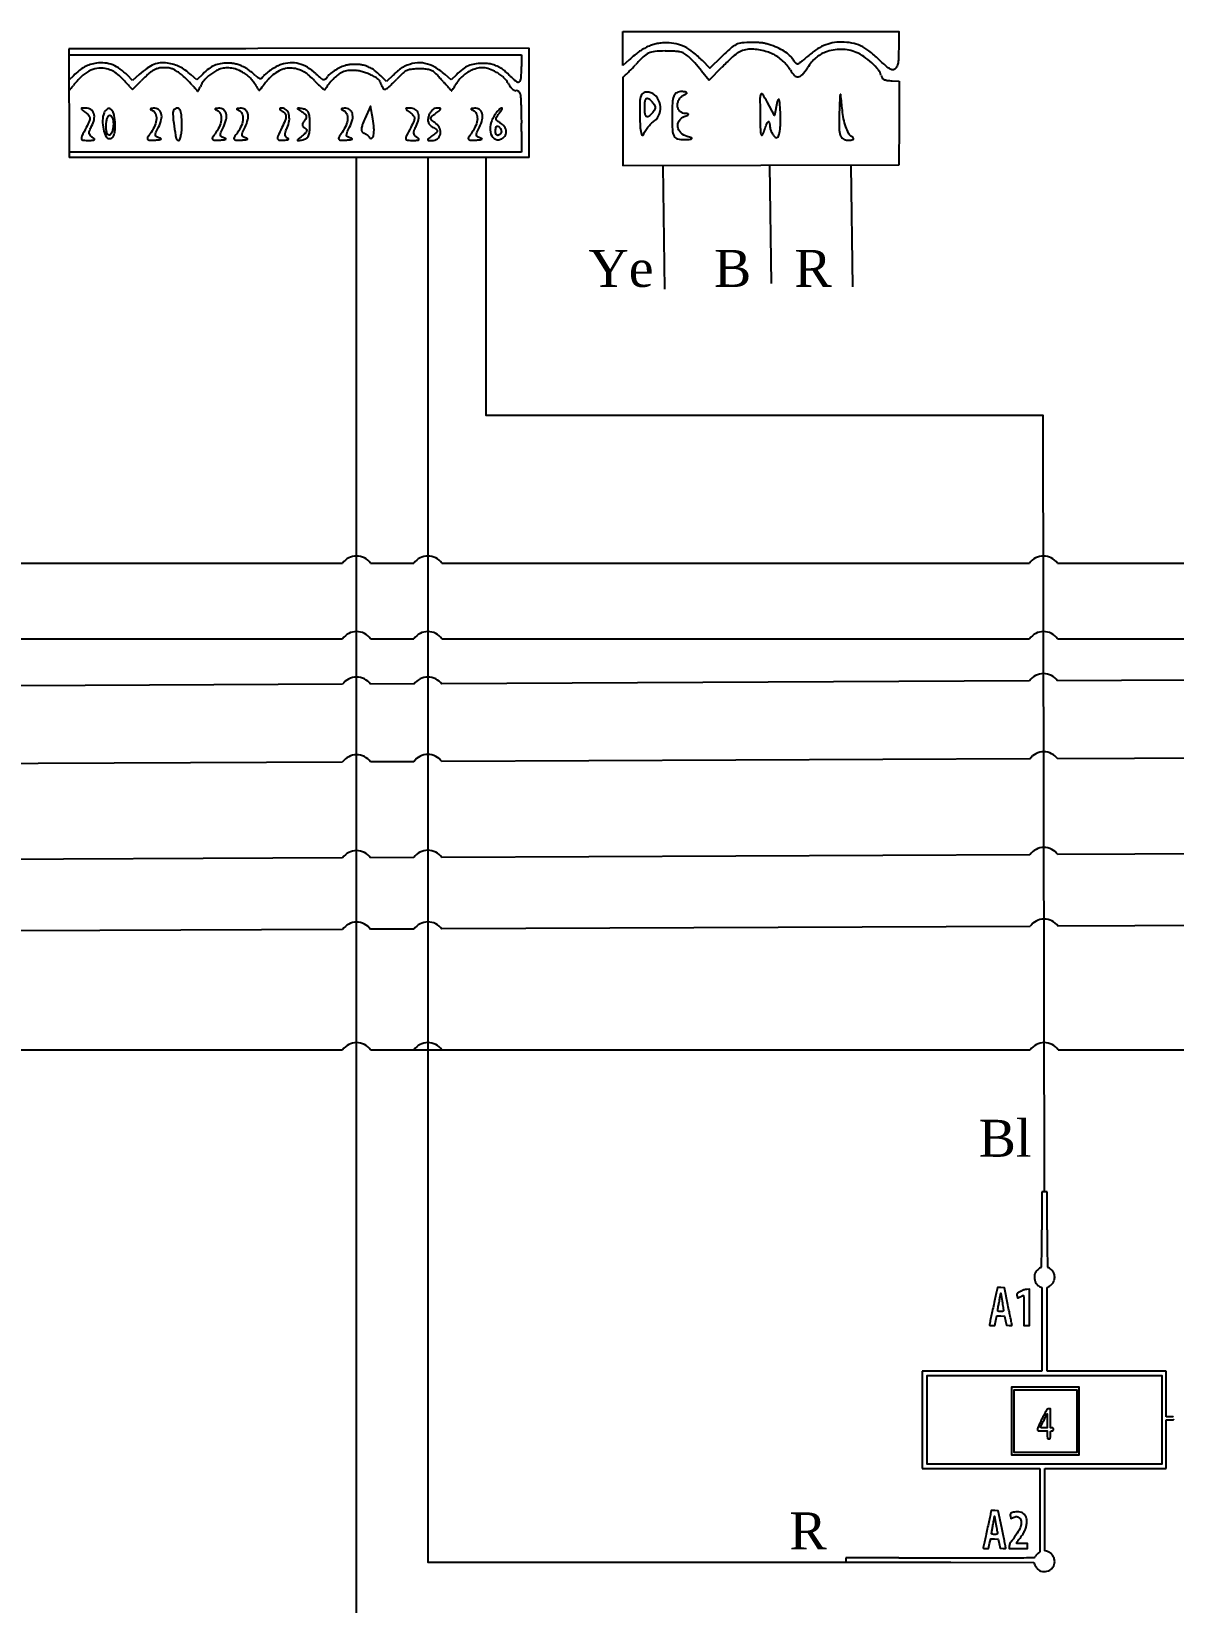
# Model space of a CAD drawing. Extents: x 8694 to 20248, y -4045 to 2404.
# Drawn here: x 11478 to 13333, y -762 to 1789 of the extents above; entities that cross this region are included whole.
import ezdxf

# ---------------------------------------------------------------- set-up
doc = ezdxf.new("R2010")
doc.units = 0
doc.header["$MEASUREMENT"] = 0
doc.styles.get("Standard").update_dxf_attribs({"font": 'romantic.ttf'})

msp = doc.modelspace()

# ---------------------------------------------------------------- linework, layer by layer
for p, q in [((12286.3, 1761.8), (11845.5, 1761.2)), ((12286.3, 1660.7), (12286.3, 1761.8)), ((11538.9, 1751.4), (12273.8, 1751.2)), ((12273.8, 1751.2), (12273.7, 1732.1)), ((11546.3, 1717.3), (11538.9, 1709.8)), ((11641.9, 1709.7), (11633.8, 1718)), ((11652.6, 1719), (11641.9, 1709.7)), ((11746.4, 1710.5), (11737.4, 1718.5)), ((11756.1, 1719.9), (11746.4, 1710.5)), ((12054.4, 1707.6), (12045.1, 1716.9)), ((12065.2, 1718), (12054.4, 1707.6)), ((12159.4, 1710.4), (12149.6, 1719.1)), ((12168.1, 1718.9), (12159.4, 1710.4)), ((12566.1, 1725.2), (12578.5, 1709.8)), ((12578.5, 1709.8), (12599.3, 1731)), ((11636.8, 1700.4), (11641.8, 1694.6)), ((11641.8, 1694.6), (11656.3, 1709)), ((12875.6, 1708.9), (12887.2, 1708.3)), ((12887.2, 1708.3), (12886.9, 1640)), ((12286.3, 1584.3), (12286.3, 1660.7)), ((12886.9, 1640), (12886.5, 1571.8)), ((12274, 1626.6), (12273.8, 1593.2)), ((12273.8, 1593.2), (11538.9, 1593.2)), ((12886.5, 1571.8), (12438.5, 1570.9)), ((13123.2, -95.2), (13118.7, -95.2)), ((13118.7, -95.2), (13118.7, -156.7)), ((13127.7, -95.2), (13123.2, -95.2)), ((13127.7, -156.7), (13127.7, -95.2)), ((13115.2, -248.6), (13118.7, -250.3)), ((13118.7, -250.3), (13118.7, -318.2)), ((13127.7, -250.5), (13131.4, -248.1)), ((13127.7, -318.4), (13127.7, -250.5)), ((13118.7, -318.2), (13118.7, -386.2)), ((13127.7, -386.2), (13127.7, -318.4)), ((13021.7, -386.2), (12924.7, -386.2)), ((12924.7, -386.2), (12924.7, -465.2)), ((13118.7, -386.2), (13021.7, -386.2)), ((13224.2, -386.2), (13127.7, -386.2)), ((13320.7, -386.2), (13224.2, -386.2)), ((13320.7, -423.2), (13320.7, -386.2)), ((13320.7, -460.2), (13320.7, -423.2)), ((12924.7, -465.2), (12924.7, -544.2)), ((13327.2, -460.2), (13320.7, -460.2)), ((13320.7, -504.7), (13320.7, -465.2)), ((13320.7, -465.2), (13327.2, -465.2)), ((13320.7, -544.2), (13320.7, -504.7)), ((12924.7, -544.2), (13020.2, -544.2)), ((13020.2, -544.2), (13115.7, -544.2)), ((13115.7, -544.2), (13115.7, -611.7)), ((13123.7, -611.1), (13123.7, -544.2)), ((13123.7, -544.2), (13222.2, -544.2)), ((13222.2, -544.2), (13320.7, -544.2)), ((13115.7, -611.7), (13115.7, -679.3)), ((13123.7, -677.9), (13123.7, -611.1)), ((13115.7, -679.3), (13112.3, -682.3)), ((13126.5, -678.5), (13123.7, -677.9)), ((12825.3, -689.2), (12800.5, -689.2)), ((12800.5, -689.2), (12800.5, -692.7)), ((12800.5, -692.7), (12800.5, -696.2)), ((12800.5, -696.2), (12825.3, -696.2)), ((12825.3, -696.2), (12970.9, -696.4)), ((12970.9, -696.4), (13106.1, -696.7)), ((13106.1, -696.7), (13107.1, -700.1))]:
    msp.add_line(p, q)
at = {"color": 2, "linetype": 'Continuous'}
msp.add_line((12503.2, 1571), (12505.8, 1370.9), dxfattribs=at)
at = {"color": 250, "linetype": 'Continuous'}
msp.add_line((12676.5, 1571.4), (12679, 1379.9), dxfattribs=at)
at = {"color": 1, "linetype": 'Continuous'}
msp.add_line((12808.7, 1571.6), (12811.6, 1374.6), dxfattribs=at)
msp.add_lwpolyline([(12438.2, 1789.2), (12886.5, 1789), (12886.4, 1763.6, -0.00367), (12886.2, 1750.5, -0.014019), (12885.8, 1742.3, -0.022124), (12885.2, 1736.8, -0.059319), (12884, 1733, -0.125809), (12880.1, 1727.8, -0.258025), (12875.1, 1727, -0.093465), (12867.8, 1731.2, -0.011703), (12854.2, 1743.6, 0.025006), (12838.1, 1757.5, 0.056387), (12824.3, 1765.9, 0.064879), (12810.3, 1770.3, 0.043908), (12793.6, 1771.8, 0.048158), (12778.6, 1770.4, 0.055053), (12764.8, 1766.1, 0.049938), (12751.2, 1758.5, 0.03039), (12736.8, 1747.1, -0.009789), (12732, 1742.9, -0.013716), (12727.4, 1739.3, -0.009986), (12723.6, 1736.6, -0.150684), (12722, 1736.1, -0.149939), (12720.7, 1736.5, -0.046721), (12719, 1737.9, -0.037753), (12717.2, 1740, -0.021551), (12715.4, 1742.7, 0.069164), (12709.3, 1750.1, 0.04495), (12700.5, 1756.9, 0.038668), (12689.1, 1762.8, 0.026121), (12675.4, 1767.9, 0.019496), (12669.3, 1769.6, 0.028043), (12663.7, 1770.6, 0.021661), (12657.1, 1771, 0.006876), (12647.3, 1771.2, 0.023662), (12631.7, 1770.4, 0.08977), (12622.4, 1767.8, 0.070187), (12613.5, 1761.8, 0.010962), (12597.9, 1747.2), (12579.8, 1729.3), (12567.5, 1741.7, 0.027052), (12552.3, 1755.4, 0.053798), (12538.8, 1764.2, 0.06294), (12525.1, 1769, 0.05372), (12510, 1770.6, 0.019588), (12500.3, 1770.2, 0.033742), (12492.3, 1769.1, 0.035871), (12484.9, 1766.9, 0.02596), (12477, 1763.5, 0.016991), (12470, 1759.7, 0.024799), (12464.1, 1755.9, 0.019221), (12457.7, 1750.8, 0.006083), (12448.5, 1742.8), (12438.2, 1733.6)], format="xyb")
at = {"linetype": 'Continuous'}
for points in [[(12438.2, 1733.6), (12438.2, 1789.2)], [(11538.9, 1760.8), (11539, 1584.3)], [(12438.2, 1714.7), (12438.5, 1570.9)], [(13768.3, 1586.3), (13768.3, 737.8), (13144.4, 734.8)], [(11983.2, 729.1), (10623.6, 722.5)], [(12099.4, 729.7), (12028.6, 729.3)], [(13098.9, 734.6), (12144, 729.9)]]:
    msp.add_lwpolyline(points, dxfattribs=at)
for points in [[(12465.8, 1650.7, 0.01159), (12466.5, 1635.2, 0.033504), (12467.9, 1624.5, 0.144064), (12469.7, 1620.9, 0.546861), (12471.7, 1621.3, -0.047531), (12474.6, 1627.1, -0.027104), (12479.1, 1633.5, -0.026857), (12484.4, 1639.5, -0.039777), (12489.7, 1644, 0.156667), (12497.9, 1655.4, 0.127783), (12498.8, 1670.4, 0.131033), (12492.3, 1683.8, 0.167811), (12480.5, 1690.5, 0.140686), (12472.8, 1689.8, 0.215189), (12468.1, 1685.1, 0.081635), (12466, 1674.1, 0.011175)], [(12518.3, 1652.3, 0.012543), (12518.9, 1629.1, 0.1064), (12521.6, 1619.1, 0.215676), (12527.4, 1614.5, 0.074749), (12538.2, 1613.5, 0.005718), (12548.4, 1614.1, 0.197309), (12550.5, 1615.2, 0.541772), (12550.1, 1616.4, 0.01159), (12542.7, 1618.6, -0.131125), (12532.5, 1624.3, -0.165862), (12527.6, 1634, -0.180294), (12529.9, 1644, -0.153683), (12538.2, 1650.9, 0.009076), (12544.1, 1653.4, 0.295955), (12544.9, 1654.6, 0.382689), (12544, 1655.5, 0.011437), (12538.2, 1656, -0.110032), (12534, 1657.3, -0.093567), (12530.4, 1660.2, -0.088627), (12528, 1664.4, -0.085859), (12527.2, 1669.3, -0.080074), (12528, 1674.4, -0.064399), (12530.4, 1679.5, -0.065245), (12534, 1683.7, -0.087674), (12538.2, 1686.3, 0.051902), (12541.8, 1688.2, 0.449116), (12542, 1689.7, 0.185333), (12539.7, 1691, 0.021021), (12533.8, 1691.5, 0.138461), (12526.1, 1689.7, 0.173877), (12521.3, 1684.2, 0.079871), (12518.9, 1673.2, 0.014526)], [(12661.3, 1652.3, 0.004417), (12661.8, 1628.9, 0.075782), (12663.1, 1621.4, 0.666854), (12665.3, 1621.3, 0.036532), (12668.9, 1630.2, -0.01362), (12672, 1639, -0.119147), (12674.4, 1642.4, -0.543596), (12676, 1642, -0.063158), (12676.9, 1637.3, 0.050886), (12677.9, 1631.2, 0.045588), (12680.1, 1625.1, 0.048325), (12683.2, 1620.1, 0.095186), (12686.6, 1616.9, 0.413744), (12690.2, 1617.7, 0.088206), (12692.8, 1624.3, 0.042658), (12694.2, 1636.5, 0.015263), (12694.3, 1654, 0.008572), (12693.6, 1669.7, 0.046922), (12692.3, 1678.1, 0.622975), (12690.6, 1678.4, 0.120033), (12689, 1674.7), (12684.9, 1652.9), (12672.8, 1674.7, 0.016945), (12665.3, 1687.2, 0.576935), (12662.5, 1687.1, 0.119622), (12661.1, 1681.1, 0.002912)], [(12789.8, 1654.5, 0.012735), (12789.6, 1632, 0.076872), (12791.6, 1620.5, 0.176527), (12796.1, 1614.7, 0.140461), (12803.8, 1612.6, 0.024151), (12810.3, 1613, 0.207937), (12812.8, 1614.4, 0.378685), (12812.6, 1616.4, 0.05047), (12808.9, 1619.3, -0.140134), (12804.7, 1624.1, -0.031246), (12800.5, 1634.4, -0.030103), (12797, 1647.3, -0.025129), (12794.9, 1661.3, 0.000578), (12792.3, 1686.5, 0.681316), (12791.6, 1686.7, 0.153346), (12790.9, 1684.8, 0.000345)], [(11565.9, 1657.5, -0.049867), (11571.1, 1652.8, -0.173562), (11572.8, 1648.7, -0.115646), (11571.8, 1643.4, -0.016798), (11567, 1633.4, 0.006305), (11559.7, 1619, 0.166882), (11559.2, 1614.8, 0.331974), (11561.6, 1612.6, 0.022541), (11571.5, 1612.2, 0.015343), (11577.7, 1612.5, 0.177764), (11579.9, 1613.4, 0.429944), (11579.8, 1614.9, 0.045206), (11576.7, 1617.3, -0.079603), (11573.1, 1620.5, -0.159282), (11571.8, 1624, -0.109769), (11572.5, 1628.5, -0.027631), (11575.7, 1635.3, 0.072407), (11579.7, 1646.4, 0.12951), (11579.2, 1656, 0.170567), (11574.3, 1662.4, 0.146569), (11566.1, 1664.8, 0.01137), (11560, 1664.7, 0.39275), (11559, 1663.7, 0.238523), (11559.7, 1662.2, 0.006222)], [(11595.9, 1657, 0.085521), (11593.4, 1644.5, 0.060405), (11594.8, 1630.3, 0.067721), (11599, 1618.7, 0.277876), (11605.1, 1615.1, 0.17454), (11609.1, 1616.5, 0.129174), (11611.9, 1620.4, 0.070548), (11613.5, 1627.2, 0.021008), (11613.9, 1638, 0.053497), (11612.3, 1652.9, 0.136756), (11607.3, 1662.4, 0.347506), (11601.3, 1663.3, 0.171643)], [(11673.9, 1661, -0.190372), (11679.3, 1655.9, -0.121822), (11680.9, 1647.4, -0.086797), (11678.5, 1636.6, -0.053696), (11672.1, 1625.2, 0.012476), (11666.6, 1616.8, 0.281249), (11666.6, 1614, 0.263755), (11669, 1612.6, 0.011256), (11679.5, 1612.8, 0.014625), (11685.3, 1613.2, 0.088323), (11688.2, 1614.1, 0.562629), (11688.3, 1615, 0.095395), (11686.2, 1616.1, -0.064218), (11681.2, 1618.1, -0.241082), (11679.5, 1620.8, -0.131626), (11680.1, 1625.1, -0.016015), (11684.2, 1633.7, 0.059109), (11688.8, 1645.9, 0.125015), (11688.8, 1655.9, 0.186569), (11684.2, 1662.2, 0.157779), (11676.2, 1664.4, 0.018903), (11672.4, 1664, 0.216883), (11671.1, 1663.3, 0.432325), (11671.3, 1662.3, 0.036995)], [(11709.9, 1662.2, 0.219628), (11707.4, 1655.6, 0.015574), (11709.6, 1635.4, 0.013653), (11713.1, 1615.4, 0.357825), (11717, 1612.1, 0.32304), (11719, 1613.6, 0.031172), (11720.7, 1619.9, 0.030367), (11721.9, 1628.4, 0.018724), (11722.2, 1638.5, 0.022518), (11721.6, 1653.6, 0.098052), (11719.1, 1662.1, 0.290499), (11715, 1664.5, 0.188256)], [(11779.3, 1661, -0.190372), (11784.7, 1655.9, -0.121822), (11786.3, 1647.4, -0.086797), (11783.9, 1636.6, -0.053696), (11777.5, 1625.2, 0.012476), (11772, 1616.8, 0.281249), (11772, 1614, 0.263755), (11774.4, 1612.6, 0.011256), (11784.9, 1612.8, 0.014625), (11790.7, 1613.2, 0.088323), (11793.6, 1614.1, 0.562629), (11793.7, 1615, 0.095395), (11791.6, 1616.1, -0.064218), (11786.6, 1618.1, -0.241082), (11784.9, 1620.8, -0.131626), (11785.5, 1625.1, -0.016015), (11789.6, 1633.7, 0.059109), (11794.2, 1645.9, 0.125015), (11794.2, 1655.9, 0.186569), (11789.6, 1662.2, 0.157779), (11781.6, 1664.4, 0.018903), (11777.8, 1664, 0.216883), (11776.5, 1663.3, 0.432325), (11776.7, 1662.3, 0.036995)], [(11814.5, 1661, -0.190372), (11819.8, 1655.9, -0.121822), (11821.4, 1647.4, -0.086797), (11819, 1636.6, -0.053696), (11812.7, 1625.2, 0.012476), (11807.1, 1616.8, 0.281249), (11807.1, 1614, 0.263755), (11809.6, 1612.6, 0.011256), (11820, 1612.8, 0.014625), (11825.8, 1613.2, 0.088323), (11828.7, 1614.1, 0.562629), (11828.8, 1615, 0.095395), (11826.7, 1616.1, -0.064218), (11821.8, 1618.1, -0.241082), (11820, 1620.8, -0.131626), (11820.6, 1625.1, -0.016015), (11824.8, 1633.7, 0.059109), (11829.4, 1645.9, 0.125015), (11829.3, 1655.9, 0.186569), (11824.8, 1662.2, 0.157779), (11816.8, 1664.4, 0.018903), (11812.9, 1664, 0.216883), (11811.6, 1663.3, 0.432325), (11811.8, 1662.3, 0.036995)], [(11886, 1659.2, -0.094211), (11890.1, 1655.4, -0.172475), (11891.3, 1651.1, -0.085623), (11889.9, 1644.9, -0.012806), (11884.6, 1633, 0.006089), (11878.2, 1619.1, 0.144391), (11877.6, 1614.9, 0.344351), (11879.8, 1612.8, 0.031662), (11887.8, 1612.6, 0.020501), (11892.4, 1613, 0.096057), (11894.9, 1613.8, 0.441478), (11895.2, 1614.8, 0.149121), (11893.8, 1615.9, -0.128063), (11890.9, 1618.1, -0.159772), (11889.8, 1621.2, -0.092413), (11890.4, 1625.8, -0.025101), (11893.1, 1632.6, 0.071148), (11896.5, 1644, 0.098749), (11895.9, 1654.7, 0.135577), (11891.7, 1662, 0.200997), (11884.9, 1664.7, 0.04516), (11881.8, 1664.4, 0.413808), (11881.2, 1663.4, 0.188838), (11882.1, 1661.9, 0.017297)], [(11917.3, 1658.7, -0.041391), (11922.1, 1655.2, -0.143978), (11924.2, 1651.9, -0.17595), (11923.9, 1648.5, -0.068892), (11921.4, 1644.4, 0.044983), (11918.7, 1640.5, 0.140727), (11917.9, 1637.4, 0.1705), (11919, 1634.7, 0.073984), (11921.9, 1632.3, -0.11563), (11924.5, 1629.8, -0.220524), (11924.8, 1627, -0.123841), (11922.7, 1623.7, -0.029826), (11917.8, 1619.5, 0.002905), (11910.3, 1613.7, 0.256037), (11909.8, 1612.5, 0.433494), (11910.6, 1611.8, 0.004733), (11918.4, 1613.2, 0.096588), (11924.2, 1615.4, 0.145421), (11927.8, 1619.4, 0.0879), (11929.6, 1626.4, 0.020588), (11930.1, 1638.5, 0.020139), (11929.6, 1650.6, 0.08954), (11927.8, 1657.5, 0.15065), (11924.2, 1661.4, 0.096748), (11918.4, 1663.5, 0.003835), (11910.8, 1664.6, 0.385231), (11910, 1664, 0.319524), (11910.4, 1663, 0.003303)], [(11984.3, 1661, -0.190372), (11989.6, 1655.9, -0.121822), (11991.3, 1647.4, -0.086797), (11988.8, 1636.6, -0.053696), (11982.5, 1625.2, 0.012476), (11976.9, 1616.8, 0.281249), (11976.9, 1614, 0.263755), (11979.4, 1612.6, 0.011256), (11989.8, 1612.8, 0.014625), (11995.6, 1613.2, 0.088323), (11998.6, 1614.1, 0.562629), (11998.7, 1615, 0.095395), (11996.5, 1616.1, -0.064218), (11991.6, 1618.1, -0.241082), (11989.8, 1620.8, -0.131626), (11990.5, 1625.1, -0.016015), (11994.6, 1633.7, 0.059109), (11999.2, 1645.9, 0.125015), (11999.1, 1655.9, 0.186569), (11994.6, 1662.2, 0.157779), (11986.6, 1664.4, 0.018903), (11982.7, 1664, 0.216883), (11981.4, 1663.3, 0.432325), (11981.7, 1662.3, 0.036995)], [(12019.4, 1647.3, 0.016799), (12015.3, 1637.4, 0.063297), (12013.8, 1630.9, 0.130032), (12014.4, 1626.8, 0.211092), (12016.9, 1624.4, -0.046436), (12019.8, 1623.1, -0.03197), (12022.8, 1621.2, -0.032311), (12025.5, 1618.9, -0.055186), (12027.4, 1616.6, 0.427736), (12030.9, 1616, 0.198354), (12033.6, 1620.4, 0.056211), (12034.2, 1632.3, 0.029012), (12032.4, 1647.3), (12028.7, 1667.8)], [(12092.9, 1657.5, -0.049867), (12098.1, 1652.8, -0.173562), (12099.8, 1648.7, -0.115646), (12098.8, 1643.4, -0.016798), (12094.1, 1633.4, 0.006305), (12086.7, 1619, 0.166882), (12086.2, 1614.8, 0.331974), (12088.6, 1612.6, 0.022541), (12098.5, 1612.2, 0.015343), (12104.7, 1612.5, 0.177764), (12106.9, 1613.4, 0.429944), (12106.8, 1614.9, 0.045206), (12103.7, 1617.3, -0.079603), (12100.2, 1620.5, -0.159282), (12098.8, 1624, -0.109769), (12099.5, 1628.5, -0.027631), (12102.7, 1635.3, 0.072407), (12106.7, 1646.4, 0.12951), (12106.2, 1656, 0.170567), (12101.3, 1662.4, 0.146569), (12093.1, 1664.8, 0.01137), (12087, 1664.7, 0.39275), (12086, 1663.7, 0.238523), (12086.8, 1662.2, 0.006222)], [(12123.1, 1652.3, 0.055356), (12121.9, 1646.2, 0.10598), (12122.5, 1641.3, 0.112987), (12125, 1637.3, 0.068693), (12129.5, 1633.9, -0.020155), (12135.7, 1630.1, -0.25875), (12136.9, 1627.7, -0.215662), (12135.7, 1625.2, -0.014246), (12129.1, 1620.1, 0.00669), (12122.5, 1615.2, 0.206396), (12121.5, 1613.4, 0.42414), (12122.4, 1612.3, 0.016188), (12128.3, 1612.1, 0.155588), (12137.2, 1615, 0.184398), (12142.1, 1622.3, 0.165101), (12141.1, 1631.6, 0.126303), (12134.6, 1639.7, -0.015845), (12127.6, 1645.2, -0.223545), (12126.3, 1648, -0.218994), (12127.6, 1650.8, -0.01519), (12134.7, 1656.4, 0.009741), (12140.9, 1661.1, 0.17088), (12142.2, 1663.3, 0.439198), (12141.3, 1664.5, 0.033178), (12136.6, 1664.8, 0.117418), (12132.6, 1663.9, 0.070686), (12128.7, 1661.1, 0.064494), (12125.3, 1657.1, 0.064097)], [(12195.1, 1661, -0.190372), (12200.4, 1655.9, -0.121822), (12202.1, 1647.4, -0.086797), (12199.6, 1636.6, -0.053696), (12193.3, 1625.2, 0.012476), (12187.8, 1616.8, 0.281249), (12187.7, 1614, 0.263755), (12190.2, 1612.6, 0.011256), (12200.6, 1612.8, 0.014625), (12206.5, 1613.2, 0.088323), (12209.4, 1614.1, 0.562629), (12209.5, 1615, 0.095395), (12207.3, 1616.1, -0.064218), (12202.4, 1618.1, -0.241082), (12200.6, 1620.8, -0.131626), (12201.3, 1625.1, -0.016015), (12205.4, 1633.7, 0.059109), (12210, 1645.9, 0.125015), (12209.9, 1655.9, 0.186569), (12205.4, 1662.2, 0.157779), (12197.4, 1664.4, 0.018903), (12193.5, 1664, 0.216883), (12192.2, 1663.3, 0.432325), (12192.5, 1662.3, 0.036995)], [(12233.1, 1657.5, 0.091267), (12224.7, 1641.8, 0.116748), (12223.4, 1625.4, 0.198419), (12229.4, 1615.4, 0.255216), (12239.9, 1614, 0.140176), (12246.5, 1619, 0.169029), (12248.9, 1626.4, 0.151628), (12246.3, 1634.3, 0.109482), (12239.3, 1640.6, -0.039515), (12234.3, 1643.9, -0.19118), (12232.6, 1646.8, -0.178195), (12233.3, 1650.2, -0.033602), (12237.1, 1655.5, 0.017496), (12239.8, 1659.1, 0.036455), (12241.7, 1662.1, 0.061762), (12242.5, 1664.1, 0.48338), (12241.9, 1664.8, 0.146557), (12240.4, 1664.4, 0.028166), (12238.1, 1662.7, 0.027828), (12235.6, 1660.3, 0.02251)], [(12484.6, 1655, -0.051663), (12479.3, 1650.7, -0.354955), (12476.2, 1651, -0.180052), (12474.4, 1655, -0.018208), (12474, 1665.6, -0.018208), (12474.4, 1676.2, -0.180052), (12476.2, 1680.2, -0.354955), (12479.3, 1680.5, -0.051663), (12484.6, 1676.2, -0.049631), (12489.4, 1670.5, -0.147822), (12490.8, 1665.6, -0.147822), (12489.4, 1660.8, -0.049631)], [(11611, 1638.8, -0.037634), (11610.6, 1633.1, -0.041396), (11609.3, 1627.7, -0.045439), (11607.4, 1623.3, -0.130646), (11605.1, 1620.9, -0.297719), (11602.8, 1621, -0.145541), (11600.9, 1623.4, -0.069343), (11599.7, 1628.3, -0.027979), (11599.3, 1635.2, -0.031003), (11599.7, 1642.1, -0.048032), (11601, 1647.9, -0.061379), (11602.9, 1651.9, -0.257909), (11605.1, 1653.1, -0.222681), (11607.4, 1652.1, -0.076538), (11609.3, 1648.9, -0.058208), (11610.6, 1644.3, -0.039081)], [(12240.2, 1630.1, -0.108373), (12241, 1627.7, -0.099685), (12240.9, 1625.2, -0.095498), (12239.7, 1622.8, -0.090427), (12237.6, 1621, -0.136093), (12235.4, 1620.3, -0.190788), (12233.4, 1621.1, -0.140899), (12232.1, 1623.2, -0.067432), (12231.7, 1626.4, -0.039415), (12232.2, 1632.7, -0.25701), (12234.1, 1635.2, -0.315493), (12236.8, 1634.6, -0.050477)], [(13046.7, -250.6, -0.053496), (13046.7, -251, -0.000056), (13044.8, -259.6, -0.000549), (13042.7, -269.2, -0.000337), (13040.2, -280.5, 0.000765), (13037.7, -291.9, 0.001208), (13035.6, -301.6, 0.000271), (13033.8, -310.2, 0.052191), (13033.7, -311.1, 0.276792), (13034, -311.5, 0.058271), (13034.9, -311.9, 0.042756), (13036.3, -312.1, 0.021736), (13038.1, -312.2), (13042.4, -312.2), (13044.1, -304.1), (13045.8, -296.1), (13052, -296.4), (13058.2, -296.7), (13059.8, -304.2), (13061.3, -311.7), (13066, -312, 0.007842), (13069.1, -312.1, 0.145708), (13070, -311.9, 0.281306), (13070.4, -311.2, 0.031891), (13070.1, -309.5, 0.000757), (13069.7, -307.5, 0.000024), (13068, -299.3, 0.000046), (13066.1, -289.6, 0.000032), (13063.8, -278.7), (13058.1, -250.7), (13052.4, -250.4, 0.008283), (13050.2, -250.3, 0.013836), (13048.4, -250.3, 0.007474), (13046.9, -250.4, 0.395133)], [(13084, -256.8, 0.008043), (13080.2, -259.1, 0.082035), (13078.8, -260.3, 0.164744), (13078.3, -261.5, 0.058315), (13078.4, -263.5, 0.009282), (13078.7, -264.8, 0.012126), (13079, -265.9, 0.009772), (13079.2, -266.8, 0.101949), (13079.4, -267.2, 0.302097), (13079.8, -267.3, 0.016104), (13080.9, -266.9, 0.020827), (13082.2, -266.2, 0.013199), (13083.7, -265.4, -0.010775), (13085.3, -264.6, -0.013488), (13086.8, -263.8, -0.011703), (13088.1, -263.3, -0.094876), (13088.7, -263.2, -0.39736), (13089.2, -263.7, -0.003743), (13089.5, -269.3, -0.008019), (13089.7, -276.8, -0.002708), (13089.7, -287.7), (13089.7, -312.2), (13094.2, -312.2), (13098.7, -312.2), (13098.7, -282.7), (13098.7, -253.2), (13094.5, -253.3, 0.045106), (13092.2, -253.5, 0.033027), (13089.7, -254.2, 0.028352), (13087, -255.3, 0.017724)], [(13056.7, -287.4, -0.137582), (13056.5, -288.3, -0.167355), (13055.8, -288.8, -0.079386), (13054.6, -289.1, -0.015201), (13052.3, -289.2, -0.016386), (13050.5, -289.1, -0.022955), (13049, -289, -0.020443), (13047.8, -288.7, -0.197022), (13047.4, -288.4, -0.160017), (13047.2, -287.8, -0.008579), (13047.4, -286, -0.012719), (13047.7, -283.7, -0.008873), (13048.2, -281.2, 0.003067), (13048.8, -278.1, 0.001609), (13049.5, -274.4, 0.0016), (13050.2, -270.5, 0.002459), (13050.8, -267.2), (13052, -259.7), (13054.4, -272.7, -0.001941), (13055.2, -277.8, -0.002687), (13056, -282.4, -0.001678), (13056.6, -286.3, -0.03336)], [(13119.5, -462.7, 0.005953), (13116.5, -468.8, 0.008247), (13114, -474.4, 0.005511), (13112, -479.1, 0.096251), (13111.7, -480.7, 0.094454), (13112, -482.1, 0.226813), (13112.8, -482.9, 0.071117), (13114.5, -483.1, 0.004489), (13119.7, -483.2), (13127.7, -483.2), (13127.7, -489.7, 0.006367), (13127.8, -493.8, 0.085635), (13128.1, -495.3, 0.226921), (13128.8, -496, 0.077921), (13130.2, -496.2, 0.077921), (13131.7, -496, 0.226921), (13132.4, -495.3, 0.085635), (13132.7, -493.8, 0.006367), (13132.7, -489.7, -0.006367), (13132.8, -485.6, -0.085635), (13133.1, -484.1, -0.226921), (13133.8, -483.4, -0.077921), (13135.2, -483.2, 0.045527), (13136.5, -483.1, 0.152009), (13137.2, -482.7, 0.152009), (13137.6, -482, 0.045527), (13137.7, -480.7, 0.045527), (13137.6, -479.4, 0.152009), (13137.2, -478.7, 0.152009), (13136.5, -478.3, 0.045527), (13135.2, -478.2), (13132.7, -478.2), (13132.7, -462.7), (13132.7, -447.2), (13130, -447.2, 0.160136), (13128.1, -447.8, 0.085327), (13126.4, -449.5, 0.030207), (13124.2, -453.3, 0.002927)], [(13127.7, -466.7), (13127.7, -478.2), (13122.1, -478.2, -0.015313), (13120, -478.1, -0.027468), (13118.3, -477.9, -0.029227), (13117.1, -477.6, -0.433142), (13116.9, -477.3, -0.023077), (13117.9, -474.9, -0.000786), (13122.4, -465.6, -0.000101), (13127.2, -455.4, -0.237249), (13127.5, -455.2, -0.464103), (13127.6, -455.3, -0.00048), (13127.6, -458.6, -0.003419), (13127.7, -462.3, -0.002037)], [(13036.7, -612.6, -0.053496), (13036.7, -613, -0.000056), (13034.8, -621.6, -0.000549), (13032.7, -631.2, -0.000337), (13030.2, -642.5, 0.000765), (13027.7, -653.9, 0.001208), (13025.6, -663.6, 0.000271), (13023.8, -672.2, 0.052191), (13023.7, -673.1, 0.276792), (13024, -673.5, 0.058271), (13024.9, -673.9, 0.042756), (13026.3, -674.1, 0.021736), (13028.1, -674.2), (13032.4, -674.2), (13034.1, -666.1), (13035.8, -658.1), (13042, -658.4), (13048.2, -658.7), (13049.8, -666.2), (13051.3, -673.7), (13056, -674, 0.007842), (13059.1, -674.1, 0.145708), (13060, -673.9, 0.281306), (13060.4, -673.2, 0.031891), (13060.1, -671.5, 0.000757), (13059.7, -669.5, 0.000024), (13058, -661.3, 0.000046), (13056.1, -651.6, 0.000032), (13053.8, -640.7), (13048.1, -612.7), (13042.4, -612.4, 0.008283), (13040.2, -612.3, 0.013836), (13038.4, -612.3, 0.007474), (13036.9, -612.4, 0.395133)], [(13046.7, -649.4, -0.137582), (13046.5, -650.3, -0.167355), (13045.8, -650.8, -0.079386), (13044.6, -651.1, -0.015201), (13042.3, -651.2, -0.016386), (13040.5, -651.1, -0.022955), (13039, -651, -0.020443), (13037.8, -650.7, -0.197022), (13037.4, -650.4, -0.160017), (13037.2, -649.8, -0.008579), (13037.4, -648, -0.012719), (13037.7, -645.7, -0.008873), (13038.2, -643.2, 0.003067), (13038.8, -640.1, 0.001609), (13039.5, -636.4, 0.0016), (13040.2, -632.5, 0.002459), (13040.8, -629.2), (13042, -621.7), (13044.4, -634.7, -0.001941), (13045.2, -639.8, -0.002687), (13046, -644.4, -0.001678), (13046.6, -648.3, -0.03336)], [(13072.7, -615.3, 0.03286), (13069.6, -616.4, 0.129694), (13068, -617.7, 0.164885), (13067.5, -619.4, 0.062638), (13067.9, -621.9), (13068.7, -625.1), (13072.2, -623.6, -0.037261), (13075.5, -622.5, -0.075994), (13078.2, -622.3, -0.09257), (13080.5, -622.9, -0.08123), (13082.5, -624.2, -0.173116), (13085.3, -629.6, -0.105232), (13084.8, -636.9, -0.065293), (13080.6, -646.3, -0.02476), (13072.6, -658.2, 0.007983), (13069.1, -663, 0.027952), (13067.1, -666.2, 0.044144), (13066.1, -668.6, 0.081161), (13065.7, -670.8), (13065.7, -674.2), (13080.7, -674.2), (13095.7, -674.2), (13095.7, -670.2), (13095.7, -666.2), (13086.7, -666.2, -0.007866), (13083.3, -666.1, -0.013055), (13080.4, -666, -0.00666), (13078, -665.7, -0.382258), (13077.7, -665.4, -0.148294), (13077.9, -664.9, -0.003027), (13079.4, -662.7, -0.006849), (13081.2, -660.1, -0.004519), (13083.4, -657.2, 0.019459), (13088.4, -650, 0.037625), (13091.7, -643.9, 0.044945), (13093.6, -638.1, 0.046552), (13094.5, -632.2, 0.039179), (13094.4, -627.2, 0.06489), (13093.4, -623.1, 0.073868), (13091.5, -619.7, 0.070279), (13088.7, -617, 0.093792), (13085.8, -615.6, 0.038069), (13081.3, -614.8, 0.037786), (13076.7, -614.6, 0.060825)]]:
    msp.add_lwpolyline(points, format="xyb", close=True)
at = {"color": 5, "linetype": 'Continuous'}
for points in [[(10698.1, 1620.5), (10698.1, 803.1), (11983.2, 803.1)], [(13123.2, -95.2), (13121, 1165.6), (12216.2, 1165.6), (12216.2, 1584.3)], [(12028.6, 803.1), (12099.1, 803.1)], [(12144.5, 803.1), (13098.9, 803.1)], [(13144.3, 803.1), (13745.6, 803.1)]]:
    msp.add_lwpolyline(points, dxfattribs=at)
at = {"color": 3, "linetype": 'Continuous'}
for points in [[(10807.3, 1620.5), (10807.3, 925.8), (11983.2, 925.8)], [(12028.6, 925.8), (12099.1, 925.8)], [(12144.5, 925.8), (13098.7, 925.8)], [(13144.1, 925.8), (13745.6, 925.8)]]:
    msp.add_lwpolyline(points, dxfattribs=at)
at = {"color": 18, "linetype": 'Continuous', "true_color": 0x000000}
for points in [[(10966.5, -845), (12006, -845), (12005.9, 1584.3)], [(14518.3, 1586.3), (14518.3, 342.5), (13145.1, 336.3)], [(12099, 331.7), (12028.6, 331.3)], [(13099.7, 336.1), (12144.4, 331.9)], [(11983.3, 331.1), (10931.6, 326.4)]]:
    msp.add_lwpolyline(points, dxfattribs=at)
at = {"color": 1, "linetype": 'Continuous'}
for points in [[(12121.8, 1584.3), (12121.8, -696.2), (12800.5, -696.2)], [(14268.3, 1586.3), (14268.3, 457.7), (13144.9, 452.6)], [(11983.3, 447.3), (10623.6, 441.1)], [(12099, 447.9), (12028.6, 447.5)], [(13099.5, 452.4), (12144.4, 448.1)]]:
    msp.add_lwpolyline(points, dxfattribs=at)
at = {"color": 2, "linetype": 'Continuous'}
for points in [[(14018.3, 1586.3), (14018.3, 611.9), (13144.6, 608.1)], [(11983.2, 602.9), (10623.6, 596.9)], [(12099, 603.4), (12028.6, 603.1)], [(13099.2, 607.9), (12144.4, 603.6)]]:
    msp.add_lwpolyline(points, dxfattribs=at)
at = {"color": 39, "linetype": 'Continuous', "true_color": 0x61361f}
for points in [[(10931.7, 135.7), (11983.3, 135.7)], [(12028.7, 135.7), (13100.1, 135.7)], [(13145.5, 135.7), (15155.1, 135.7)]]:
    msp.add_lwpolyline(points, dxfattribs=at)
for points in [[(13313.7, -465.2), (13313.7, -537.2), (13123.2, -537.2), (12932.7, -537.2), (12932.7, -465.2), (12932.7, -393.2), (13123.2, -393.2), (13313.7, -393.2)], [(13069.7, -467.2), (13069.7, -522.2), (13124.7, -522.2), (13179.7, -522.2), (13179.7, -467.2), (13179.7, -412.2), (13124.7, -412.2), (13069.7, -412.2)], [(13175.7, -467.2), (13175.7, -518.2), (13124.7, -518.2), (13073.7, -518.2), (13073.7, -467.2), (13073.7, -416.2), (13124.7, -416.2), (13175.7, -416.2)]]:
    msp.add_lwpolyline(points, close=True)
for centre, radius, start, end in [((15649.7, -2761006.7), 2762770.5, 90.0788936, 90.0852521), ((12647.8, 1715.3), 45.3, 96.5527, 109.3204), ((12647.3, 1719.5), 41, 84.6674, 96.5527), ((12641.4, 1656.9), 103.9, 78.7292, 84.6674), ((11588.8, 1686.5), 51.2, 107.4054, 118.5921), ((11592.5, 1674.5), 63.8, 97.9183, 107.4054), ((11591, 1685.3), 52.9, 83.4324, 97.9183), ((11591.3, 1687.3), 50.9, 68.5225, 83.4323), ((11696.2, 1687.4), 51.9, 112.01, 125.6562), ((11690.2, 1702.3), 35.8, 94.9246, 112.0101), ((11691.4, 1687.6), 50.6, 81.7389, 94.9246), ((11687.1, 1657.6), 80.9, 74.0111, 81.7389), ((11694.4, 1683.1), 54.3, 63.5995, 74.011), ((11790.8, 1698.3), 38.9, 99.2814, 113.885), ((11796.3, 1664.6), 73, 90.1677, 99.2814), ((11796.3, 1671.4), 66.3, 84.0815, 90.1677), ((11797.4, 1682.2), 55.4, 77.1175, 84.0816), ((11798, 1684.5), 53, 69.9933, 77.1175), ((11895.2, 1699.3), 38.1, 107.9752, 118.7687), ((11901.1, 1680.9), 57.3, 92.9461, 107.9752), ((11900.5, 1692.1), 46.2, 75.2795, 92.9461), ((11899.1, 1686.5), 51.9, 58.7575, 75.2795), ((11998.5, 1697.7), 37.7, 94.9639, 104.5992), ((12003.2, 1643.1), 92.5, 90.0331, 94.9639), ((12003.2, 1643.4), 92.2, 85.1034, 90.0331), ((12008, 1699.7), 35.7, 75.0977, 85.1034), ((12109.2, 1682.1), 56.2, 98.7371, 116.1448), ((12107.6, 1692.7), 45.5, 78.3337, 98.737), ((12105.8, 1684.1), 54.3, 59.9355, 78.3337), ((12203, 1697.8), 38.7, 98.5229, 113.568), ((12210.4, 1648.3), 88.8, 90.4316, 98.523), ((12211.4, 1513.7), 223.4, 88.7263, 90.4316), ((12215.4, 1690.6), 46.4, 83.2598, 88.7263), ((12217.2, 1706.2), 30.8, 76.202, 83.2597), ((12212, 1684.9), 52.7, 71.4832, 76.2019), ((12204.9, 1663.6), 75.1, 65.5913, 71.4832), ((11773.9, 2363.6), 929.6, 316.5587, 317.4596), ((12643.8, 1565.4), 251, 133.3259, 137.4597), ((12494.1, 1724.1), 32.9, 114.8315, 133.3259), ((12492.9, 1726.6), 30.1, 95.1864, 114.8314), ((12507.5, 1565.9), 191.5, 90.1801, 95.1865), ((12507.9, 1435.7), 321.6, 88.6099, 90.18), ((12512, 1603.2), 154.1, 85.8878, 88.6099), ((12515.6, 1652.6), 104.6, 82.6757, 85.8877), ((12525.5, 1729.8), 26.7, 73.8221, 82.6756), ((12526.1, 1731.8), 24.7, 56.7634, 73.822), ((12508.3, 1704.7), 57, 47.6396, 56.7634), ((12474.2, 1667.4), 107.6, 41.1946, 47.6396), ((12251.3, 1472.2), 403.9, 38.785, 41.1945), ((12995.2, 1342.5), 554.7, 133.3529, 135.5397), ((12667.8, 1689.3), 77.8, 124.0358, 133.3529), ((12645.2, 1722.7), 37.5, 109.3203, 124.0359), ((12640.3, 1651.1), 109.8, 72.8735, 78.7292), ((12652.4, 1690.5), 68.6, 64.5393, 72.8736), ((12657.9, 1702), 55.9, 55.035, 64.5393), ((12643.7, 1681.7), 80.7, 47.8237, 55.035), ((12643.4, 1681.4), 81, 40.6244, 47.8236), ((12830.9, 1667.8), 111.7, 140.2877, 146.1926), ((12791, 1700.9), 59.8, 130.8658, 140.2877), ((12784.6, 1708.2), 50.2, 120.4686, 130.8659), ((12787.2, 1703.8), 55.3, 110.7991, 120.4686), ((12790.9, 1694.2), 65.5, 99.6967, 110.7991), ((12792.4, 1685.4), 74.5, 89.6125, 99.6967), ((12792.4, 1687.2), 72.7, 79.4068, 89.6124), ((12795.1, 1701.8), 57.8, 67.2931, 79.4068), ((12792.2, 1694.8), 65.4, 54.9453, 67.2931), ((12757, 1644.6), 126.7, 47.4141, 54.9453), ((12760.1, 1648.1), 122.1, 40.1471, 47.4141), ((11642.6, 1626.7), 122.1, 133.4475, 142.2747), ((11623, 1642.1), 107.4, 128.9621, 135.5456), ((11592.3, 1680.1), 58.5, 118.592, 128.9621), ((11598.5, 1673.3), 58, 118.0334, 133.4474), ((11591.3, 1686.9), 42.6, 99.6517, 118.0334), ((11590.8, 1689.7), 39.7, 80.2695, 99.6517), ((11589.8, 1684.2), 45.3, 67.5574, 80.2695), ((11591.1, 1687.4), 41.8, 54.0619, 67.5575), ((11588.9, 1681.3), 57.4, 54.5695, 68.5225), ((11574.3, 1664.1), 70.6, 44.204, 54.0619), ((11573, 1658.9), 84.8, 44.1582, 54.5694), ((11412.1, 1506.4), 296.8, 40.8105, 44.204), ((11770.9, 1583.3), 180, 125.6561, 131.0639), ((12058.3, 1303.4), 571.1, 133.6507, 134.7494), ((11732.7, 1644.7), 99.4, 129.645, 133.6508), ((11700.5, 1683.5), 48.9, 123.5325, 129.645), ((11694.4, 1692.7), 37.9, 116.1313, 123.5325), ((11712, 1657), 77.7, 112.67, 116.1313), ((11688.6, 1712.9), 17.1, 102.0401, 112.67), ((11689.2, 1710.1), 20, 92.4379, 102.0401), ((11693.8, 1602.5), 127.6, 90, 92.4379), ((11693.8, 1602.5), 127.7, 87.5257, 90), ((11698.5, 1711.1), 19, 77.4323, 87.5257), ((11698.8, 1712.6), 17.4, 66.7237, 77.4323), ((11667.7, 1640.3), 96.2, 63.7002, 66.7237), ((11687.2, 1679.8), 52.1, 55.5328, 63.7002), ((11674.6, 1661.4), 74.4, 49.2767, 55.5328), ((11690.9, 1676.1), 62.2, 53.979, 63.5995), ((11649.4, 1632.1), 113, 44.3133, 49.2768), ((11648.5, 1617.7), 134.4, 48.57, 53.9791), ((11508.7, 1494.8), 309.7, 41.9734, 44.3133), ((11807.7, 1673), 61.5, 143.5332, 147.3004), ((11834.7, 1639), 112.8, 127.4229, 134.1381), ((11785.1, 1689.8), 33.3, 137.5744, 143.5332), ((11792, 1683.5), 42.6, 128.6262, 137.5744), ((11819.6, 1648.9), 87, 123.3771, 128.6261), ((11792.9, 1693.5), 44.1, 113.885, 127.4229), ((11819.7, 1648.8), 87, 118.129, 123.377), ((11798.9, 1687.7), 43, 109.2292, 118.129), ((11795.4, 1697.8), 32.2, 92.9958, 109.2292), ((11796, 1685.3), 44.7, 80.2958, 92.9958), ((11795.1, 1680), 50.1, 68.3083, 80.2958), ((11793.3, 1675.5), 54.9, 57.1242, 68.3083), ((11797.5, 1683.2), 54.4, 63.0031, 69.9933), ((11791.3, 1671.1), 68, 58.98, 63.0031), ((11789.2, 1669.1), 62.6, 50.7179, 57.1242), ((11799.4, 1684.6), 52.2, 54.0783, 58.98), ((11797.7, 1679.5), 49.1, 43.0315, 50.7179), ((11776, 1652.2), 92.2, 50.6254, 54.0783), ((11792.8, 1674.9), 55.9, 35.8878, 43.0314), ((11502.1, 1318.6), 523.9, 49.6708, 50.6254), ((11875.4, 1758.3), 52.9, 229.6708, 233.1612), ((11867.1, 1747.1), 39, 233.1612, 237.5484), ((11865, 1743.8), 35.1, 237.5483, 241.5763), ((11849.4, 1715.1), 2.42, 241.5762, 270), ((11849.4, 1714.9), 2.21, 270, 299.1612), ((11843.8, 1725), 13.8, 299.1613, 306.6831), ((11841, 1728.8), 18.6, 306.6832, 313.5683), ((11834.5, 1735.6), 27.9, 313.5683, 318.6446), ((11883.8, 1692.2), 37.8, 127.7949, 138.6446), ((11933.3, 1647.5), 95.3, 136.5779, 139.8889), ((11935.9, 1625), 122.8, 123.2824, 127.7949), ((11915.3, 1664.5), 70.4, 132.4255, 136.5779), ((11905.9, 1674.8), 56.5, 120.1547, 132.4255), ((11935.9, 1625), 122.8, 118.7686, 123.2825), ((11900, 1685), 44.8, 105.5354, 120.1546), ((11898.9, 1689.2), 40.4, 90.0796, 105.5353), ((11898.9, 1692.4), 37.2, 73.6311, 90.0795), ((11892.2, 1669.7), 60.8, 66.1012, 73.6311), ((11899.5, 1686.1), 42.9, 56.3143, 66.1013), ((11891.2, 1673.7), 57.8, 48.1234, 56.3143), ((11880.7, 1656.2), 87.4, 47.5689, 58.7574), ((11809.1, 1582.2), 180.7, 44.6215, 48.1233), ((12138, 1937.7), 293.9, 227.5689, 228.4982), ((12079.1, 1871.1), 205.1, 228.4982, 229.7152), ((12095.1, 1890), 229.9, 229.7152, 230.6235), ((11953.8, 1717.8), 7.08, 230.6235, 241.845), ((11952.8, 1715.9), 4.9, 241.845, 266.431), ((11952.7, 1714.8), 3.76, 266.431, 296.4011), ((11951.2, 1717.7), 7.04, 296.4011, 316.7305), ((11934.1, 1733.9), 30.6, 316.7304, 323.5549), ((11981.4, 1698.9), 28.3, 128.5297, 143.5549), ((12040.4, 1640.2), 101.8, 135.5973, 141.4035), ((12012.1, 1660.3), 77.5, 121.4521, 128.5297), ((12035.8, 1644.7), 95.2, 129.7106, 135.5973), ((12014.8, 1655.9), 82.7, 114.4859, 121.4521), ((11996, 1692.6), 33, 116.7408, 129.7106), ((12002, 1684), 51.8, 104.5993, 114.4859), ((12001.4, 1682), 45, 110.7123, 116.7407), ((11994, 1701.5), 24.1, 101.0925, 110.7123), ((11995.5, 1693.8), 31.9, 93.0075, 101.0925), ((12000.2, 1605.1), 120.7, 90, 93.0076), ((12000.2, 1668.8), 57, 83.1581, 90), ((12000.2, 1669), 56.9, 76.3009, 83.1581), ((11998, 1660), 66.1, 69.9816, 76.3009), ((12001.2, 1674.1), 62.2, 67.6496, 75.0977), ((11983.4, 1620), 108.7, 65.6295, 69.9816), ((12007.6, 1689.5), 45.5, 58.2428, 67.6496), ((11975.2, 1601.9), 128.5, 62.319, 65.6296), ((12003.4, 1682.8), 53.4, 49.6617, 58.2429), ((12017.6, 1682.8), 37.2, 53.9903, 62.3191), ((11964, 1636.4), 114.3, 44.804, 49.6618), ((12027.8, 1696.7), 19.9, 42.2723, 53.9903), ((12036.1, 1704.3), 8.69, 20.4666, 42.2724), ((12243, 1534.1), 255.8, 132.1937, 134.0129), ((11671.8, 2105.2), 560.8, 314.6553, 315.4313), ((12115.4, 1674.7), 65.9, 127.2083, 132.1936), ((12373.4, 1414.1), 424, 133.5361, 135.4314), ((12102.9, 1691.3), 45.2, 120.941, 127.2083), ((12112.8, 1674.7), 64.5, 116.1448, 120.9411), ((12098.3, 1703.6), 24.7, 118.4798, 133.5361), ((12094.5, 1710.6), 16.7, 98.5644, 118.4799), ((12110.6, 1603.5), 125, 94.0496, 98.5644), ((12109, 1625.7), 102.8, 88.9065, 94.0496), ((12109.8, 1663.8), 64.6, 81.624, 88.9066), ((12112.3, 1681.2), 47.1, 73.2131, 81.624), ((12121.1, 1710.4), 16.6, 54.8994, 73.2131), ((12120, 1708.8), 18.6, 45.7933, 54.8995), ((11951.5, 1535.6), 260.2, 44.4698, 45.7933), ((12081.3, 1641.8), 103.2, 48.5519, 59.9355), ((11941.9, 1526.2), 273.6, 42.9783, 44.4698), ((11893.6, 1481.1), 339.7, 41.71, 42.9783), ((12253.2, 1631.5), 121.9, 127.7644, 134.2385), ((12222, 1669.2), 64.5, 134.4455, 142.4485), ((12218.4, 1672.9), 59.3, 126.0997, 134.4454), ((12204.5, 1694.3), 42.6, 113.568, 127.7644), ((12211.1, 1682.9), 47, 116.16, 126.0996), ((12217.5, 1669.8), 61.5, 105.9472, 116.16), ((12209.4, 1698.2), 32, 89.2996, 105.9472), ((12209.4, 1696.8), 33.5, 73.087, 89.2996), ((12198.3, 1660.3), 71.6, 63.8998, 73.0869), ((12200.6, 1665), 66.4, 56.79, 63.8997), ((12219.5, 1695.9), 39.7, 56.0872, 65.5912), ((12207.1, 1674.9), 54.5, 48.5475, 56.7899), ((12211, 1683.3), 54.9, 48.3169, 56.0871), ((12211.9, 1680.3), 47.3, 39.7011, 48.5475), ((12093.3, 1551.1), 231.8, 45.653, 48.3169), ((12223, 1689.5), 32.9, 28.0834, 39.7011), ((12505.2, 1972.5), 357.4, 225.653, 226.875), ((12293.9, 1746.8), 48.2, 226.8749, 232.2286), ((12263.9, 1713.7), 8.88, 323.3233, 348.2377), ((12234.7, 1719.8), 38.8, 348.2378, 358.1866), ((11752.4, 1735.1), 521.3, 358.1866, 359.6737), ((12409, 1755.2), 49.9, 305.744, 312.5018), ((12361.2, 1807.4), 120.7, 312.5018, 316.5587), ((12661.5, 1696.9), 57.2, 31.2773, 40.6244), ((12755.2, 1753.8), 52.4, 211.2773, 223.5223), ((12722.4, 1722.7), 7.12, 223.5223, 276.7789), ((12722, 1725.6), 10.1, 276.7789, 318.7359), ((12649.7, 1789), 106.3, 318.7359, 326.1925), ((12838.2, 1713.9), 19.9, 12.3876, 40.147), ((12870.5, 1721), 13.1, 192.3876, 212.5591), ((12865.9, 1718.1), 7.73, 212.5592, 242.5246), ((12869.4, 1724.8), 15.2, 242.5247, 261.974), ((12880.6, 1804), 95.2, 261.974, 266.9955), ((11539.6, 1695.2), 1.36, 223.7032, 251.1852), ((11539.3, 1694.4), 0.496, 251.1853, 316.1539), ((11463.1, 1767.5), 106.1, 316.154, 317.6148), ((11493.2, 1740.1), 65.4, 317.6148, 320.4756), ((11449.8, 1775.8), 121.6, 320.4757, 322.2747), ((12264, 2174.2), 706.2, 221.9734, 222.3816), ((12029.1, 1959.8), 388.2, 222.3816, 223.0206), ((12649.4, 2538.7), 1236.7, 223.0206, 223.1952), ((11748.7, 1693), 1.17, 223.1953, 245.9551), ((11748.3, 1692.1), 0.247, 245.9552, 330.4262), ((11653.8, 1745.8), 108.9, 330.4261, 331.6011), ((11697.7, 1722.1), 59, 331.6011, 334.216), ((11646.1, 1747), 116.3, 334.216, 335.7903), ((11793.9, 1680.5), 45.7, 151.0081, 155.7903), ((11810, 1671.6), 64.2, 147.3003, 151.0082), ((11753.1, 1646.2), 104.9, 31.4283, 35.8879), ((11999.1, 1796.5), 183.4, 211.4283, 212.9757), ((11860.6, 1706.7), 18.4, 212.9757, 221.3539), ((11849.5, 1696.9), 3.61, 221.3539, 243.5264), ((11848.2, 1694.3), 0.639, 243.5265, 322.6309), ((12760.5, 997.6), 1147.2, 142.0477, 142.631), ((12010.1, 1582.8), 195.6, 139.8889, 142.0477), ((12188.9, 1956.9), 352.8, 224.6215, 225.6356), ((12127.2, 1893.9), 264.7, 225.6356, 226.8935), ((12130, 1896.8), 268.7, 226.8934, 227.9328), ((11958.8, 1707.2), 13.2, 227.9327, 237.2274), ((11980.5, 1740.9), 53.3, 237.2273, 239.5935), ((11954.3, 1696.3), 1.57, 239.5935, 269.7218), ((11954.3, 1695.5), 0.76, 269.7219, 320.9332), ((11948.2, 1700.5), 8.66, 320.933, 329.5485), ((12011.5, 1663.3), 64.8, 141.4035, 149.5485), ((12196.7, 1764.2), 162.7, 200.4667, 203.4333), ((12057.8, 1704), 11.3, 203.4334, 224.2502), ((12051.8, 1698.3), 3.02, 224.2502, 274.316), ((12051.6, 1701.7), 6.47, 274.3159, 302.6476), ((12048.8, 1706.1), 11.7, 302.6476, 312.8853), ((11751.5, 2026.1), 448.4, 312.8853, 313.624), ((11796.2, 1979.2), 383.7, 313.624, 314.6553), ((13014.1, 2479.8), 1161.3, 221.71, 222.0662), ((12618.7, 2123), 628.7, 222.0662, 222.63), ((13920.9, 3321.6), 2398.6, 222.6301, 222.7595), ((12160.8, 1694.1), 1.31, 222.7596, 247.1027), ((12160.4, 1693.2), 0.332, 247.1027, 324.4295), ((12060.6, 1764.6), 123, 324.4294, 325.6349), ((12106.4, 1733.2), 67.5, 325.6349, 328.2778), ((12052.8, 1766.4), 130.6, 328.2778, 329.8917), ((12227.2, 1665.2), 71.1, 142.4486, 149.8917), ((12299.3, 1730.3), 53.6, 208.0834, 214.4961), ((12272.4, 1711.8), 21, 214.496, 227.4197), ((12267.7, 1706.6), 14, 227.4196, 243.71), ((12266.7, 1704.5), 11.7, 243.7099, 262.3606), ((12275.6, 1723.3), 18.4, 232.2286, 241.1371), ((12263.4, 1679.9), 13.2, 63.9028, 82.3607), ((12268, 1709.5), 2.68, 241.1371, 278.0861), ((12267.8, 1710.8), 3.99, 278.0862, 323.3233), ((12267.1, 1687.5), 4.71, 24.0642, 63.9028), ((12258.2, 1683.5), 14.4, 5.5581, 24.0642), ((11980.7, 1656.5), 293.3, 3.4856, 5.5581), ((12071.8, 1662.1), 201.9, 1.3068, 3.4856), ((11051.8, 1638.8), 1222.2, 0.7313, 1.3068), ((10903.3, 1636.9), 1370.8, 0.1474, 0.7313), ((10950, 1637), 1324, 359.5481, 0.1474), ((12089.4, -2241352), 2242936.3, 89.9949713, 90.0140613), ((-233.4, -156.7), 13352.1, 359.8506, 0.00002), ((25756.9, -156.7), 12629.2, 179.99998, 180.15536), ((12367.4, -189.6), 751.3, 358.6352, 359.8506), ((13920.7, -188.8), 793, 180.1553, 181.3258), ((13118.5, -231.7), 11.6, 157.5, 176.4732), ((13117.8, -231.4), 10.9, 140.8082, 157.5), ((13134.2, -244.8), 32.1, 133.3482, 140.8082), ((13135.3, -245.9), 33.6, 126.569, 133.3481), ((13117.3, -221.6), 3.39, 90, 126.5689), ((13117.3, -217.3), 0.898, 270, 357.7481), ((12480.2, -192.2), 638.5, 357.7481, 358.6352), ((13890.2, -189.5), 762.4, 181.3257, 182.0941), ((13129.1, -217.3), 0.863, 182.0941, 270), ((13129.1, -221.7), 3.51, 54.5742, 90), ((13115.4, -241), 27.2, 46.7344, 54.5742), ((13115.3, -241.2), 27.4, 38.4333, 46.7343), ((13127.6, -231.3), 11.6, 22.6765, 38.4332), ((13121.3, -234), 18.5, 3.5937, 22.6764), ((13135.5, -232.7), 28.7, 176.4732, 186.144), ((13135.4, -232.7), 28.6, 186.144, 195.8228), ((13118.5, -237.5), 11.1, 195.8228, 215.4532), ((13117.9, -237.9), 10.3, 215.4532, 224.8056), ((13125.2, -230.7), 20.6, 224.8055, 230.366), ((13125.4, -230.5), 20.9, 230.3661, 235.908), ((13120.1, -238.3), 11.4, 235.908, 244.6142), ((13120.2, -230.8), 20.6, 303.0339, 320.7262), ((13123.7, -233.7), 16.2, 320.7263, 341.964), ((13124.1, -233.8), 15.6, 341.9641, 3.5936), ((13327.2, -622.1), 161.9, 88.5408, 90), ((13327.2, -303.3), 161.9, 270, 271.4592), ((13331.2, -464.7), 4.43, 68.9625, 88.5408), ((13331.2, -460.7), 4.43, 271.4592, 291.0375), ((13332.4, -463.8), 1.14, 291.0375, 342.1779), ((13071.6, 592), 1281.1, 270.8132, 271.5566), ((13106.4, -686.7), 1.92, 271.5566, 342.3912), ((13111.6, -688.3), 3.59, 145.5008, 162.3912), ((13124.8, -697.4), 19.6, 140.7004, 145.5007), ((13127.3, -699.5), 22.9, 135.9758, 140.7004), ((13127.5, -699.6), 23.1, 131.2835, 135.9758), ((13123.5, -693.1), 14.9, 57.2269, 78.6384), ((13122, -695.5), 17.7, 38.4515, 57.2269), ((13121.6, -695.8), 18.2, 19.9283, 38.4514), ((12859.2, -5761.3), 5072.3, 89.6886, 90.3832), ((12971.6, 92741.9), 93431.1, 269.947958, 269.999983), ((12971.7, 111527.1), 112216.3, 269.999976, 270.045355), ((13058.8, 1497.8), 2187, 270.0453, 270.8131), ((13115.4, -697.7), 8.57, 196.0024, 207.1027), ((13127.6, -691.5), 22.3, 207.1027, 212.5354), ((13129, -690.6), 23.9, 212.5354, 217.8669), ((13122.9, -695.3), 16.2, 217.8669, 225), ((13123, -695.2), 16.5, 225, 258.8745), ((13123.1, -694.9), 16.7, 258.8744, 292.3326), ((13123.1, -695), 16.7, 292.3326, 325.8754), ((13123.4, -695.2), 16.3, 325.8753, 359.9526), ((13123.3, -695.2), 16.4, 359.9526, 19.9283)]:
    msp.add_arc(centre, radius, start, end)
at = {"color": 3, "linetype": 'Continuous'}
for centre in [(12005.9, 909.5), (12121.8, 909.5), (13121.4, 909.5)]:
    msp.add_arc(centre, 27.9, 35.6993, 144.3007, dxfattribs=at)
at = {"color": 5, "linetype": 'Continuous'}
for centre in [(12005.9, 786.8), (12121.8, 786.8), (13121.6, 786.8)]:
    msp.add_arc(centre, 27.9, 35.6993, 144.3007, dxfattribs=at)
at = {"linetype": 'Continuous'}
for centre, end in [((12005.9, 712.9), 144.5802), ((12121.8, 712.9), 144.3007), ((13121.7, 718.5), 144.8585)]:
    msp.add_arc(centre, 27.9, 35.6993, end, dxfattribs=at)
at = {"color": 2, "linetype": 'Continuous'}
for centre, radius, start, end in [((12006, 586.8), 27.9, 35.6249, 144.6298), ((12121.7, 587.2), 28, 35.7288, 144.5265), ((13122, 591.6), 27.9, 35.6993, 144.5558)]:
    msp.add_arc(centre, radius, start, end, dxfattribs=at)
at = {"color": 1, "linetype": 'Continuous'}
for centre, radius, start, end in [((12121.7, 431.6), 28, 35.7294, 144.5316), ((13122.3, 436.3), 27.9, 35.6232, 144.6373), ((12006, 431.2), 27.9, 35.6232, 144.6373)]:
    msp.add_arc(centre, radius, start, end, dxfattribs=at)
at = {"color": 18, "linetype": 'Continuous', "true_color": 0x000000}
for centre, start, end in [((12006, 315), 35.6243, 144.6324), ((12121.8, 315.4), 35.6993, 144.5578), ((13122.5, 320), 35.6243, 144.6324)]:
    msp.add_arc(centre, 27.9, start, end, dxfattribs=at)
at = {"color": 39, "linetype": 'Continuous', "true_color": 0x61361f}
for centre in [(12006, 119.4), (12121.8, 119.4), (13122.8, 119.4)]:
    msp.add_arc(centre, 27.9, 35.6993, 144.3007, dxfattribs=at)

# ---------------------------------------------------------------- texts
at = {"linetype": 'Continuous', "char_height": 60, "attachment_point": 1}
for s, insert in [('Ye', (12382.6, 1434.4)), ('B', (12586.5, 1434.4)), ('R', (12717, 1434.4)), ('Bl', (13016.3, 22)), ('R', (12709, -615.4))]:
    msp.add_mtext_dynamic_manual_height_columns(s, width=205.782, gutter_width=1, heights=[0], dxfattribs=dict(at, insert=insert))

doc.saveas('drawing.dxf')
